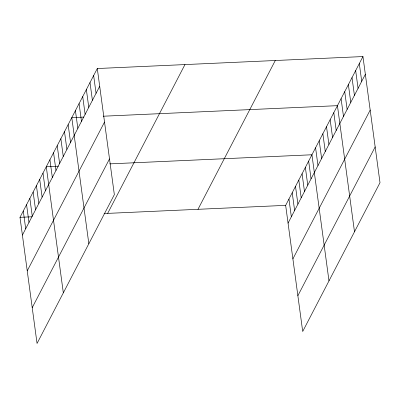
<?xml version="1.0" encoding="UTF-8"?>
<svg xmlns="http://www.w3.org/2000/svg" width="400" height="400" viewBox="0 0 400 400"><rect width="100%" height="100%" fill="white"/><g stroke="black" fill="none" stroke-linecap="round" stroke-linejoin="round"><path stroke-width="0.6" d="M97.295 68.53L114.345 194.64L37.05 343.44L20 217.33L97.295 68.53L362.95 56.56L380 182.67L302.705 331.47L285.655 205.36L362.95 56.56M22.4 235.1L99.7 86.295M27.235 270.85L104.53 122.05M32.215 307.685L109.51 158.885M107.665 213.38L184.96 64.58M197.99 209.31L275.285 60.51M288.055 223.13L365.35 74.33M292.89 258.885L370.185 110.08M297.87 295.72L375.165 146.92M83.88 117.09L71.79 117.635L88.84 243.745M103.225 116.215L337.44 105.665L354.495 231.775M58.37 166.19L46.28 166.735L63.33 292.85M109.765 163.875L311.935 154.77L328.985 280.88M20 217.33L32.09 216.785M104.04 213.545L285.655 205.36M359.305 63.575L361.71 81.345M355.66 70.59L358.065 88.36M352.015 77.605L354.42 95.375M348.375 84.62L350.775 102.39M344.73 91.635L347.13 109.405M341.085 98.65L343.49 116.42M333.8 112.68L336.2 130.45M330.155 119.695L332.555 137.465M326.51 126.71L328.915 144.48M322.865 133.725L325.27 151.495M319.22 140.74L321.625 158.51M315.58 147.755L317.98 165.525M308.65 161.095L311.05 178.86M305.365 167.415L307.765 185.185M302.08 173.74L304.48 191.51M298.795 180.065L301.195 197.835M295.51 186.39L297.91 204.16M292.225 192.715L294.625 210.48M288.94 199.035L291.34 216.805M93.65 75.545L96.055 93.31M90.005 82.56L92.41 100.325M86.365 89.575L88.765 107.34M82.72 96.59L85.12 114.355M79.075 103.605L81.48 121.37M75.43 110.62L77.835 128.385M68.145 124.65L70.545 142.415M64.5 131.665L66.9 149.43M60.855 138.68L63.26 156.445M57.21 145.69L59.615 163.46M53.57 152.705L55.97 170.475M49.925 159.72L52.325 177.49M42.995 173.06L45.4 190.83M39.71 179.385L42.115 197.155M36.425 185.71L38.83 203.48M33.14 192.035L35.545 209.8M29.855 198.355L32.26 216.125M26.57 204.68L28.975 222.45M23.285 211.005L25.69 228.775"/></g></svg>
